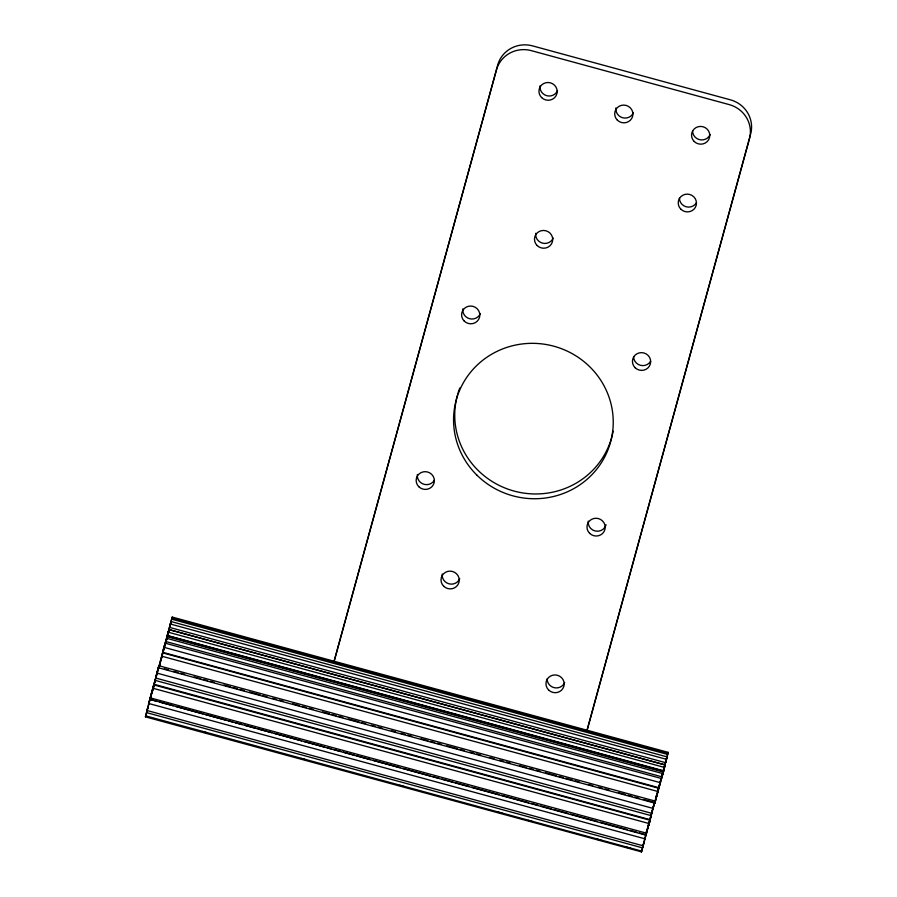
<?xml version="1.0" encoding="UTF-8"?>
<svg xmlns="http://www.w3.org/2000/svg" width="897" height="897" viewBox="0 0 897 897"><rect width="100%" height="100%" fill="white"/><g stroke="black" fill="none" stroke-linecap="round" stroke-linejoin="round"><path stroke-width="1.35" d="M160.765 660.797L161.83 656.548M149.597 701.488L154.306 684.355L650.269 819.712L648.587 825.733M167.627 635.85L166.225 640.727L167.638 635.827L663.601 771.151L663.096 773.102M147.164 710.536L643.138 845.804L649.63 821.574M663.612 771.117L662.345 775.445M146.592 712.622L642.577 847.889L641.478 851.858L145.426 716.849L148.173 706.466L146.525 712.375L147.467 708.619M154.295 684.445L152.613 690.443L152.849 689.647M159.688 664.711L158.836 667.951L163.815 649.663M165.295 642.992L168.546 631.14M166.595 639.09L169.141 629.66L665.103 765.006L664.004 769.357M170.273 625.03L171.136 621.554L667.099 756.9L665.697 762.327M171.125 621.576L169.477 627.485L172.235 617.08L668.209 752.37L666.123 760.241M641.4 852.139L644.158 841.734L642.667 847.071M645.167 837.663L645.033 838.28M650.269 819.712L649.888 821.035M652.612 809.778L654.922 801.47L651.48 814.801M655.864 799.261L654.81 803.219L658.039 791.535L162.054 656.279M665.103 765.006L661.706 776.701M667.099 756.9L666.045 760.667M668.209 752.37L667.985 753.301M161.819 656.638L153.656 686.317M645.1 837.036L644.506 839.469L645.078 837.473M646.311 832.954L646.782 831.071M652.287 810.697L651.805 812.637L652.254 811.067M659.474 784.236L659.441 784.471M660.551 780.648L661.022 778.742L659.732 783.44M658.129 791.188L659.8 784.931M170.542 623.258L172.235 617.08M667.996 753.233L172.033 617.921M156.852 673.299L155.82 677.403L158.814 666.011L147.556 708.305M168.501 632.284L664.509 767.44M643.115 845.153L643.441 843.886M654.732 801.47L654.395 802.837M658.903 788.306L162.951 652.926M663.388 772.025L167.414 636.702M650.572 816.741L649.82 819.555M656.156 797.007L656.873 794.282M660.304 781.691L659.744 783.799M660.237 782.173L658.847 787.858L662.154 775.871M656.458 795.852C657.333 793.441 654.205 804.441 656.111 797.949M646.277 832.281L646.614 831.014M647.174 829.4L647.298 828.873M650.796 815.822L651.289 814.016M652.556 809.576L652.837 808.567M663.231 771.79L662.569 774.346M164.073 647.376L165.048 643.485L163.344 649.596L163.826 647.701M660.652 780.581L661.28 778.26M150.943 695.287L148.51 704.291L153.981 683.749M170.497 623.415L158.971 666.101M149.451 702.026L145.437 716.838M153.824 686.239L153.454 687.618M170.195 625.332L168.771 630.524M645.358 836.071L646.008 833.694M659.732 783.272L660.181 781.601M665.809 761.407L665.473 762.719L665.899 761.183M654.317 803.129L653.846 804.867M666.471 758.683L664.184 767.193M656.346 796.301L657.815 791.816L656.156 797.769M662.434 775.086L663.713 770.433M663.309 771.521L663.657 770.209M649.809 821.506L649.439 822.885M656.963 795.224L656.739 796.054M666.516 758.526L666.796 757.483M643.093 845.961L642.622 847.71M158.164 668.523L157.872 669.599M154.901 681.384L155.428 679.298L151.145 694.581M154.407 683.178L154.856 681.529M165.216 643.306L162.222 654.653L166.55 639.236M646.053 833.918L645.661 835.342M643.62 843.225L645.01 838.179M658.701 787.97L658.207 789.887L658.712 788.093M646.782 830.846L646.49 831.923M650.874 816.651L651.413 814.566L647.118 829.848M649.877 820.688L651.368 815.227M663.802 770.075L663.858 769.491M156.897 673.154L157.771 669.947M166.999 637.834L167.728 635.166M167.974 633.876L168.748 631.073M163.96 649.136L167.021 638.204M333.83 662.087L497.678 65.089A28.558 27.706 13.8 0 1 532.56 45.882L730.405 99.836A28.558 27.706 13.8 0 1 750.621 134.068L587.154 729.721M334.144 661.459L496.501 69.854A28.558 27.706 13.8 0 1 531.394 50.658L729.227 104.613A28.558 27.706 13.8 0 1 749.455 138.844L587.098 730.438M657.209 793.049L659.564 784.427M666.897 757.124L667.637 754.444M651.581 812.94L654.216 803.32M661.694 776.073L662.681 772.474M650.83 816.797L648.251 826.541M652.87 808.421L653.756 805.214M663.948 769.144L665.608 762.674L169.623 627.418M645.537 836.441L647.914 827.774M158.242 668.063L158.646 666.572M168.457 631.634L168.827 630.77M648.823 824.904L648.621 825.655M655.259 800.416L655.999 797.725M659.945 784.393L661.964 777.206M664.722 766.33L664.542 767.002L664.531 766.408M663.903 768.236L663.354 770.018M654.406 802.658L654.631 801.84M649.406 821.058L648.026 825.924M149.037 702.912L149.205 702.317L149.048 703.013M149.978 700.12L150.18 699.413L646.042 835.185M663.5 771.454L167.526 636.197M162.94 652.377L659.048 787.745M168.479 631.522L169.141 629.683M171.697 619.188L667.682 754.444M170.52 624.065L666.505 759.333M169.04 629.548L665.013 764.816M167.627 635.524L663.612 770.792M166.965 638.372L662.95 773.64L662.064 776.869L166.08 641.602M165.609 643.295L661.594 778.551M164.431 647.443L660.416 782.7M159.419 665.888L655.393 801.156M164.386 668.826L168.445 669.924M173.85 671.404L177.909 672.503M180.611 673.243L184.659 674.353M194.122 676.932L200.883 678.771M203.585 679.511L207.633 680.61M210.335 681.35L214.394 682.46M223.858 685.039L230.607 686.878M233.31 687.618L237.369 688.728M240.071 689.457L244.119 690.567M249.534 692.036L260.343 694.984M263.045 695.724L267.093 696.834M272.509 698.303L276.556 699.413M279.259 700.153L283.317 701.252M292.781 703.831L299.531 705.681M302.233 706.41L306.292 707.52M308.994 708.26L313.053 709.359M322.505 711.938L329.266 713.788M331.968 714.528L336.027 715.627M338.73 716.367L342.777 717.477M348.182 718.946L359.002 721.894M361.704 722.634L365.752 723.733M371.156 725.213L375.215 726.312M377.917 727.052L381.976 728.162M391.428 730.741L395.487 731.851M400.892 733.32L404.951 734.43M407.653 735.159L411.701 736.269M421.164 738.848L427.925 740.687M430.627 741.427L434.675 742.537M437.377 743.277L441.436 744.375M446.841 745.856L457.649 748.804M460.352 749.533L464.411 750.643M469.815 752.112L473.874 753.222M476.576 753.962L480.624 755.061M490.087 757.651L494.146 758.75M499.551 760.23L503.598 761.329M506.3 762.069L510.359 763.179M519.823 765.758L526.573 767.597M529.275 768.337L533.334 769.435M536.036 770.175L540.095 771.285M545.499 772.754L556.308 775.703M559.01 776.443L563.069 777.553M565.772 778.282L572.521 780.132M575.224 780.861L579.283 781.971M588.746 784.55L592.794 785.66M598.198 787.129L602.257 788.239M604.959 788.979L609.018 790.078M618.47 792.656L625.231 794.507M627.934 795.235L631.993 796.345M634.695 797.085L638.742 798.184M644.147 799.664L654.967 802.613M158.847 667.884L654.832 803.151M157.188 673.176L653.173 808.444M155.887 678.098L651.872 813.366M155.271 680.397L651.244 815.665M154.161 684.983L650.134 820.25M153.264 688.335L649.237 823.592M150.618 697.944L646.602 833.212M150.158 699.492L156.919 701.342M159.621 702.071L173.132 705.76M175.846 706.5L202.868 713.866M205.57 714.606L225.842 720.134M228.544 720.874L232.603 721.973M235.306 722.713L242.067 724.552M244.769 725.292L255.578 728.241M258.28 728.981L271.791 732.67M274.493 733.398L301.527 740.776M304.229 741.516L324.501 747.044M327.203 747.773L331.251 748.883M333.964 749.623L340.714 751.462M343.416 752.202L354.225 755.151M356.939 755.891L370.45 759.568M373.152 760.308L400.185 767.675M402.888 768.415L429.91 775.793M432.612 776.522L439.373 778.372M442.075 779.101L452.884 782.049M455.586 782.789L469.109 786.478M471.811 787.218L498.833 794.585M501.535 795.325L528.568 802.692M531.271 803.432L538.032 805.271M540.734 806.011L551.543 808.959M554.245 809.699L567.756 813.377M570.458 814.117L597.492 821.495M600.194 822.224L627.227 829.602M629.929 830.33L636.679 832.181M639.382 832.921L646.143 834.759M149.025 703.573L645.01 838.841M145.706 715.851L641.691 851.107M202.386 731.504L206.445 732.614M301.044 758.413L305.092 759.524M399.692 785.324L403.751 786.422M498.351 812.222L502.41 813.332M528.086 820.329L532.134 821.439M597.01 839.132L601.057 840.231M626.734 847.239L630.793 848.349M459.724 578.744A9.138 8.869 13.8 0 1 442.243 573.968M650.628 361.278A9.138 8.869 13.8 0 1 633.596 356.636M613.144 431.109A79.968 77.557 13.8 0 1 517.221 491.859A79.968 77.557 13.8 0 1 457.425 395.218M457.773 393.996A79.968 77.557 13.8 0 1 459.802 387.986M480.321 313.647A9.138 8.869 13.8 0 1 462.841 308.882M710.132 134.561A9.138 8.869 13.8 0 1 692.574 130.951M557.53 90.642A9.138 8.869 13.8 0 1 540.05 85.865M696.431 202.767A9.138 8.869 13.8 0 1 679.399 198.125M606.08 524.767A9.138 8.869 13.8 0 1 595.507 531.058A9.138 8.869 13.8 0 1 588.219 521.101M434.339 480.31A9.138 8.869 13.8 0 1 417.385 474.502M564.684 682.55A9.138 8.869 13.8 0 1 547.125 678.939M633.417 112.697A9.138 8.869 13.8 0 1 615.936 107.932M553.202 238.064A9.138 8.869 13.8 0 1 535.722 233.298M167.492 634.459L167.447 634.515M635.11 367.714A9.138 8.869 13.8 0 0 650.37 363.924A9.138 8.869 13.8 0 0 639.169 352.913A9.138 8.869 13.8 0 0 635.11 367.714M477.047 475.287A79.968 77.557 13.8 0 0 610.554 442.075A79.968 77.557 13.8 0 0 512.602 345.737A79.968 77.557 13.8 0 0 477.047 475.287M464.276 321.126A9.138 8.869 13.8 0 0 479.525 317.325A9.138 8.869 13.8 0 0 468.335 306.314A9.138 8.869 13.8 0 0 464.276 321.126M694.233 141.502A9.138 8.869 13.8 0 0 709.482 137.701A9.138 8.869 13.8 0 0 698.292 126.69A9.138 8.869 13.8 0 0 694.233 141.502M541.631 97.582A9.138 8.869 13.8 0 0 556.88 93.781A9.138 8.869 13.8 0 0 545.69 82.771A9.138 8.869 13.8 0 0 541.631 97.582M680.901 209.214A9.138 8.869 13.8 0 0 696.162 205.413A9.138 8.869 13.8 0 0 684.972 194.402A9.138 8.869 13.8 0 0 680.901 209.214M589.654 533.345A9.138 8.869 13.8 0 0 604.914 529.544A9.138 8.869 13.8 0 0 593.713 518.533A9.138 8.869 13.8 0 0 589.654 533.345M418.821 486.746A9.138 8.869 13.8 0 0 434.07 482.956A9.138 8.869 13.8 0 0 422.879 471.945A9.138 8.869 13.8 0 0 418.821 486.746M548.639 690.028A9.138 8.869 13.8 0 0 563.888 686.227A9.138 8.869 13.8 0 0 552.698 675.217A9.138 8.869 13.8 0 0 548.639 690.028M617.371 120.164A9.138 8.869 13.8 0 0 632.62 116.375A9.138 8.869 13.8 0 0 621.43 105.364A9.138 8.869 13.8 0 0 617.371 120.164M443.679 586.212A9.138 8.869 13.8 0 0 458.939 582.422A9.138 8.869 13.8 0 0 447.738 571.411A9.138 8.869 13.8 0 0 443.679 586.212M537.157 245.543A9.138 8.869 13.8 0 0 552.417 241.742A9.138 8.869 13.8 0 0 541.216 230.731A9.138 8.869 13.8 0 0 537.157 245.543"/></g></svg>
